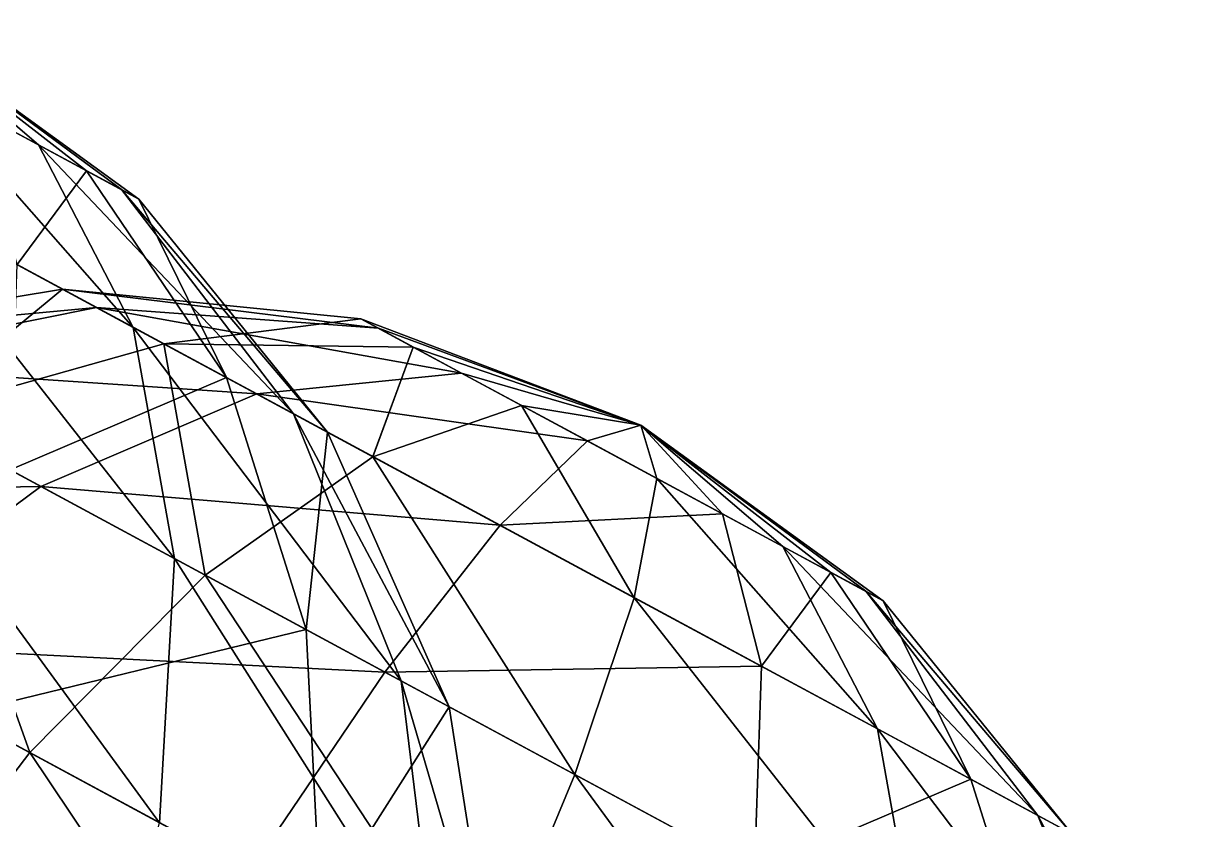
# Model space of a CAD drawing. Header units: metres. Extents: x -386 to 289, y -317 to 299.
# Drawn here: x 7.52 to 37.86, y 44.37 to 65.01 of the extents above; entities that cross this region are included whole.
import ezdxf

# ---------------------------------------------------------------- set-up
doc = ezdxf.new("R2010")
doc.units = ezdxf.units.M

msp = doc.modelspace()

# ---------------------------------------------------------------- linework, layer by layer
for points in [[(4.2284756, 65.00949, -546.41016), (4.643859, 63.62382, -538.7133), (7.910017, 61.861496, -540.2563), (7.910117, 61.861595, -540.25616)], [(4.2284756, 65.00949, -546.41016), (7.910017, 61.861496, -540.2563), (10.059643, 60.701622, -543.4482), (10.059743, 60.70172, -543.44806)], [(4.2284756, 65.00949, -546.41016), (10.059643, 60.701622, -543.4482), (10.5167465, 60.45498, -547.4337), (10.516847, 60.45508, -547.4336)], [(4.2284756, 65.00949, -546.41016), (10.5167465, 60.45498, -547.4337), (9.15885, 61.187664, -551.14496), (9.15895, 61.187763, -551.14484)], [(4.2284756, 65.00949, -546.41016), (9.15885, 61.187664, -551.14496), (6.3497963, 62.703346, -553.5876), (6.3498964, 62.703445, -553.58746)], [(4.643859, 63.62382, -538.7133), (4.060114, 60.53334, -531.5411), (10.369846, 57.128796, -534.5218), (10.3699465, 57.128895, -534.52167)], [(4.643859, 63.62382, -538.7133), (10.369846, 57.128796, -534.5218), (7.910017, 61.861496, -540.2563), (7.910117, 61.861595, -540.25616)], [(9.15885, 61.187664, -551.14496), (7.355732, 58.755123, -560.2759), (6.3497963, 62.703346, -553.5876), (6.3498964, 62.703445, -553.58746)], [(7.910017, 61.861496, -540.2563), (10.369846, 57.128796, -534.5218), (14.522602, 54.88809, -540.68805), (14.522702, 54.888187, -540.6879)], [(7.910017, 61.861496, -540.2563), (14.522602, 54.88809, -540.68805), (10.059643, 60.701622, -543.4482), (10.059743, 60.70172, -543.44806)], [(9.15885, 61.187664, -551.14496), (12.782402, 55.82705, -555.5571), (7.355732, 58.755123, -560.2759), (7.355832, 58.755222, -560.27576)], [(10.5167465, 60.45498, -547.4337), (12.782402, 55.82705, -555.5571), (9.15885, 61.187664, -551.14496), (9.15895, 61.187763, -551.14484)], [(10.059643, 60.701622, -543.4482), (14.522602, 54.88809, -540.68805), (15.405663, 54.411613, -548.3875), (15.405763, 54.411713, -548.3874)], [(10.059643, 60.701622, -543.4482), (15.405663, 54.411613, -548.3875), (10.5167465, 60.45498, -547.4337), (10.516847, 60.45508, -547.4336)], [(4.060114, 60.53334, -531.5411), (2.5170221, 55.94866, -525.3821), (11.440332, 51.133904, -529.59753), (11.440433, 51.134003, -529.5974)], [(4.060114, 60.53334, -531.5411), (11.440332, 51.133904, -529.59753), (10.369846, 57.128796, -534.5218), (10.3699465, 57.128895, -534.52167)], [(10.5167465, 60.45498, -547.4337), (15.405663, 54.411613, -548.3875), (12.782402, 55.82705, -555.5571), (12.782502, 55.82715, -555.557)], [(12.782402, 55.82705, -555.5571), (7.1777267, 53.433876, -566.0192), (7.355732, 58.755123, -560.2759), (7.355832, 58.755222, -560.27576)], [(9.417685, 57.642548, -720.41486), (0.85042953, 56.8479, -711.89636), (8.534627, 58.119022, -712.7154), (8.534727, 58.11912, -712.7153)], [(8.534627, 58.119022, -712.7154), (0.85042953, 56.8479, -711.89636), (4.560277, 54.846176, -701.75696), (4.560377, 54.846275, -701.75684)], [(8.534627, 58.119022, -712.7154), (4.560277, 54.846176, -701.75696), (11.157886, 56.703587, -705.5458), (11.157986, 56.703686, -705.54565)], [(16.726948, 57.104134, -717.6547), (9.417685, 57.642548, -720.41486), (8.534627, 58.119022, -712.7154), (8.534727, 58.11912, -712.7153)], [(16.726948, 57.104134, -717.6547), (8.534627, 58.119022, -712.7154), (16.269842, 57.350777, -713.6692), (16.269941, 57.350876, -713.66907)], [(16.269842, 57.350777, -713.6692), (8.534627, 58.119022, -712.7154), (11.157886, 56.703587, -705.5458), (11.157986, 56.703686, -705.54565)], [(9.417685, 57.642548, -720.41486), (2.0992618, 56.174065, -722.78503), (0.85042953, 56.8479, -711.89636), (0.85052955, 56.848, -711.89624)], [(13.570443, 55.40184, -726.5811), (2.0992618, 56.174065, -722.78503), (9.417685, 57.642548, -720.41486), (9.417785, 57.642647, -720.41473)], [(18.876574, 55.94426, -720.8466), (13.570443, 55.40184, -726.5811), (9.417685, 57.642548, -720.41486), (9.417785, 57.642647, -720.41473)], [(18.876574, 55.94426, -720.8466), (9.417685, 57.642548, -720.41486), (16.726948, 57.104134, -717.6547), (16.727047, 57.104233, -717.6546)], [(16.269842, 57.350777, -713.6692), (11.157886, 56.703587, -705.5458), (17.62774, 56.61809, -709.9579), (17.62784, 56.61819, -709.95776)], [(23.528936, 54.595516, -714.69275), (16.726948, 57.104134, -717.6547), (16.269842, 57.350777, -713.6692), (16.269941, 57.350876, -713.66907)], [(23.528936, 54.595516, -714.69275), (16.269842, 57.350777, -713.6692), (17.62774, 56.61809, -709.9579), (17.62784, 56.61819, -709.95776)], [(10.369846, 57.128796, -534.5218), (11.440332, 51.133904, -529.59753), (17.313215, 47.965065, -538.3179), (17.313314, 47.965164, -538.31775)], [(10.369846, 57.128796, -534.5218), (17.313215, 47.965065, -538.3179), (14.522602, 54.88809, -540.68805), (14.522702, 54.888187, -540.6879)], [(23.528936, 54.595516, -714.69275), (18.876574, 55.94426, -720.8466), (16.726948, 57.104134, -717.6547), (16.727047, 57.104233, -717.6546)], [(11.157886, 56.703587, -705.5458), (4.560277, 54.846176, -701.75696), (12.234752, 50.70525, -695.0837), (12.234852, 50.70535, -695.08356)], [(11.157886, 56.703587, -705.5458), (12.234752, 50.70525, -695.0837), (16.584558, 53.775513, -700.827), (16.584658, 53.77561, -700.8269)], [(17.62774, 56.61809, -709.9579), (11.157886, 56.703587, -705.5458), (16.584558, 53.775513, -700.827), (16.584658, 53.77561, -700.8269)], [(17.62774, 56.61809, -709.9579), (16.584558, 53.775513, -700.827), (20.436794, 55.10241, -707.5153), (20.436893, 55.10251, -707.5152)], [(23.528936, 54.595516, -714.69275), (17.62774, 56.61809, -709.9579), (20.436794, 55.10241, -707.5153), (20.436893, 55.10251, -707.5152)], [(7.972148, 53.005226, -731.5054), (-4.7295866, 52.798767, -724.60376), (2.0992618, 56.174065, -722.78503), (2.0993617, 56.174164, -722.7849)], [(13.570443, 55.40184, -726.5811), (7.972148, 53.005226, -731.5054), (2.0992618, 56.174065, -722.78503), (2.0993617, 56.174164, -722.7849)], [(2.5170221, 55.94866, -525.3821), (0.11974335, 50.182213, -520.6561), (11.048521, 44.285362, -525.819), (11.048621, 44.28546, -525.81885)], [(2.5170221, 55.94866, -525.3821), (11.048521, 44.285362, -525.819), (11.440332, 51.133904, -529.59753), (11.440433, 51.134003, -529.5974)], [(22.142733, 54.181934, -722.3896), (13.570443, 55.40184, -726.5811), (18.876574, 55.94426, -720.8466), (18.876673, 55.94436, -720.8465)], [(23.528936, 54.595516, -714.69275), (22.142733, 54.181934, -722.3896), (18.876574, 55.94426, -720.8466), (18.876673, 55.94436, -720.8465)], [(18.876574, 55.94426, -720.8466), (18.876574, 55.94426, -720.8466), (22.142733, 54.181934, -722.3896), (22.142832, 54.182034, -722.38947)], [(12.782402, 55.82705, -555.5571), (14.852201, 49.292953, -559.34595), (7.1777267, 53.433876, -566.0192), (7.177827, 53.433975, -566.0191)], [(15.405663, 54.411613, -548.3875), (14.852201, 49.292953, -559.34595), (12.782402, 55.82705, -555.5571), (12.782502, 55.82715, -555.557)], [(19.880177, 51.99729, -729.5618), (7.972148, 53.005226, -731.5054), (13.570443, 55.40184, -726.5811), (13.570543, 55.40194, -726.581)], [(22.142733, 54.181934, -722.3896), (19.880177, 51.99729, -729.5618), (13.570443, 55.40184, -726.5811), (13.570543, 55.40194, -726.581)], [(13.570443, 55.40184, -726.5811), (13.570443, 55.40184, -726.5811), (19.880177, 51.99729, -729.5618), (19.880276, 51.99739, -729.5617)], [(20.436794, 55.10241, -707.5153), (16.584558, 53.775513, -700.827), (23.360575, 50.11937, -699.82367), (23.360674, 50.11947, -699.82355)], [(20.436794, 55.10241, -707.5153), (23.360575, 50.11937, -699.82367), (23.94432, 53.20985, -706.9959), (23.94442, 53.20995, -706.9958)], [(23.528936, 54.595516, -714.69275), (20.436794, 55.10241, -707.5153), (23.94432, 53.20985, -706.9959), (23.94442, 53.20995, -706.9958)], [(4.560277, 54.846176, -701.75696), (-1.7154713, 51.172436, -698.8497), (7.6838026, 46.10086, -690.67664), (7.6839027, 46.10096, -690.6765)], [(4.560277, 54.846176, -701.75696), (7.6838026, 46.10086, -690.67664), (12.234752, 50.70525, -695.0837), (12.234852, 50.70535, -695.08356)], [(14.522602, 54.88809, -540.68805), (17.313215, 47.965065, -538.3179), (18.562046, 47.29123, -549.20654), (18.562145, 47.29133, -549.2064)], [(14.522602, 54.88809, -540.68805), (18.562046, 47.29123, -549.20654), (15.405663, 54.411613, -548.3875), (15.405763, 54.411713, -548.3874)], [(15.405663, 54.411613, -548.3875), (18.562046, 47.29123, -549.20654), (14.852201, 49.292953, -559.34595), (14.852302, 49.293053, -559.3458)], [(23.528936, 54.595516, -714.69275), (25.650257, 52.289375, -721.8702), (22.142733, 54.181934, -722.3896), (22.142832, 54.182034, -722.38947)], [(23.528936, 54.595516, -714.69275), (23.94432, 53.20985, -706.9959), (27.210478, 51.447525, -708.5389), (27.210577, 51.447624, -708.53876)], [(23.528936, 54.595516, -714.69275), (27.210478, 51.447525, -708.5389), (29.360104, 50.28765, -711.7308), (29.360203, 50.28775, -711.73065)], [(23.528936, 54.595516, -714.69275), (29.360104, 50.28765, -711.7308), (29.817207, 50.041008, -715.7163), (29.817307, 50.041107, -715.7162)], [(23.528936, 54.595516, -714.69275), (29.817207, 50.041008, -715.7163), (28.45931, 50.773693, -719.42755), (28.45941, 50.773792, -719.4274)], [(23.528936, 54.595516, -714.69275), (28.45931, 50.773693, -719.42755), (25.650257, 52.289375, -721.8702), (25.650356, 52.289474, -721.87006)], [(25.650257, 52.289375, -721.8702), (19.880177, 51.99729, -729.5618), (22.142733, 54.181934, -722.3896), (22.142832, 54.182034, -722.38947)], [(16.584558, 53.775513, -700.827), (12.234752, 50.70525, -695.0837), (21.817482, 45.53469, -693.6647), (21.817581, 45.53479, -693.66455)], [(16.584558, 53.775513, -700.827), (21.817482, 45.53469, -693.6647), (23.360575, 50.11937, -699.82367), (23.360674, 50.11947, -699.82355)], [(14.852201, 49.292953, -559.34595), (5.827918, 47.102245, -570.4263), (7.1777267, 53.433876, -566.0192), (7.177827, 53.433975, -566.0191)], [(23.94432, 53.20985, -706.9959), (23.360575, 50.11937, -699.82367), (29.670307, 46.714825, -702.8044), (29.670406, 46.714924, -702.80426)], [(23.94432, 53.20985, -706.9959), (29.670307, 46.714825, -702.8044), (27.210478, 51.447525, -708.5389), (27.210577, 51.447624, -708.53876)], [(7.972148, 53.005226, -731.5054), (2.4632006, 48.917747, -735.28394), (-4.7295866, 52.798767, -724.60376), (-4.7294865, 52.798866, -724.60364)], [(16.895458, 48.190468, -735.7208), (2.4632006, 48.917747, -735.28394), (7.972148, 53.005226, -731.5054), (7.972248, 53.005325, -731.50525)], [(19.880177, 51.99729, -729.5618), (16.895458, 48.190468, -735.7208), (7.972148, 53.005226, -731.5054), (7.972248, 53.005325, -731.50525)], [(7.972148, 53.005226, -731.5054), (7.972148, 53.005226, -731.5054), (16.895458, 48.190468, -735.7208), (16.895557, 48.190567, -735.7207)], [(25.650257, 52.289375, -721.8702), (26.656193, 48.341152, -728.5585), (19.880177, 51.99729, -729.5618), (19.880276, 51.99739, -729.5617)], [(28.45931, 50.773693, -719.42755), (26.656193, 48.341152, -728.5585), (25.650257, 52.289375, -721.8702), (25.650356, 52.289474, -721.87006)], [(26.656193, 48.341152, -728.5585), (16.895458, 48.190468, -735.7208), (19.880177, 51.99729, -729.5618), (19.880276, 51.99739, -729.5617)], [(27.210478, 51.447525, -708.5389), (29.670307, 46.714825, -702.8044), (33.823063, 44.474117, -708.97064), (33.823162, 44.474216, -708.9705)], [(27.210478, 51.447525, -708.5389), (33.823063, 44.474117, -708.97064), (29.360104, 50.28765, -711.7308), (29.360203, 50.28775, -711.73065)], [(-1.7154713, 51.172436, -698.8497), (3.2418518, 40.27612, -687.9063), (7.6838026, 46.10086, -690.67664), (7.6839027, 46.10096, -690.6765)], [(11.440332, 51.133904, -529.59753), (11.048521, 44.285362, -525.819), (18.241306, 40.404346, -536.49915), (18.241405, 40.404446, -536.499)], [(11.440332, 51.133904, -529.59753), (18.241306, 40.404346, -536.49915), (17.313215, 47.965065, -538.3179), (17.313314, 47.965164, -538.31775)], [(12.234752, 50.70525, -695.0837), (7.6838026, 46.10086, -690.67664), (19.420204, 39.76824, -688.9387), (19.420303, 39.76834, -688.9386)], [(12.234752, 50.70525, -695.0837), (19.420204, 39.76824, -688.9387), (21.817482, 45.53469, -693.6647), (21.817581, 45.53479, -693.66455)], [(28.45931, 50.773693, -719.42755), (32.082863, 45.41308, -723.8397), (26.656193, 48.341152, -728.5585), (26.656292, 48.34125, -728.55835)], [(29.817207, 50.041008, -715.7163), (32.082863, 45.41308, -723.8397), (28.45931, 50.773693, -719.42755), (28.45941, 50.773792, -719.4274)], [(0.11974335, 50.182213, -520.6561), (-2.9683561, 43.626972, -517.68524), (9.221111, 37.04989, -523.44366), (9.221211, 37.049988, -523.44354)], [(0.11974335, 50.182213, -520.6561), (9.221111, 37.04989, -523.44366), (11.048521, 44.285362, -525.819), (11.048621, 44.28546, -525.81885)], [(23.360575, 50.11937, -699.82367), (21.817482, 45.53469, -693.6647), (30.740793, 40.719933, -697.8801), (30.740892, 40.72003, -697.88)], [(23.360575, 50.11937, -699.82367), (30.740793, 40.719933, -697.8801), (29.670307, 46.714825, -702.8044), (29.670406, 46.714924, -702.80426)], [(29.360104, 50.28765, -711.7308), (33.823063, 44.474117, -708.97064), (34.706123, 43.997643, -716.6701), (34.706223, 43.99774, -716.67)], [(29.360104, 50.28765, -711.7308), (34.706123, 43.997643, -716.6701), (29.817207, 50.041008, -715.7163), (29.817307, 50.041107, -715.7162)], [(29.817207, 50.041008, -715.7163), (34.706123, 43.997643, -716.6701), (32.082863, 45.41308, -723.8397), (32.082962, 45.413177, -723.8396)], [(14.852201, 49.292953, -559.34595), (15.22719, 42.030674, -562.25323), (5.827918, 47.102245, -570.4263), (5.828018, 47.102345, -570.42615)], [(18.562046, 47.29123, -549.20654), (15.22719, 42.030674, -562.25323), (14.852201, 49.292953, -559.34595), (14.852302, 49.293053, -559.3458)], [(13.391978, 43.020897, -740.4468), (-2.5809727, 43.417946, -737.65924), (2.4632006, 48.917747, -735.28394), (2.4633005, 48.917847, -735.2838)], [(16.895458, 48.190468, -735.7208), (13.391978, 43.020897, -740.4468), (2.4632006, 48.917747, -735.28394), (2.4633005, 48.917847, -735.2838)], [(2.4632006, 48.917747, -735.28394), (2.4632006, 48.917747, -735.28394), (13.391978, 43.020897, -740.4468), (13.392078, 43.020996, -740.44666)], [(26.656193, 48.341152, -728.5585), (26.478188, 43.019905, -734.3018), (16.895458, 48.190468, -735.7208), (16.895557, 48.190567, -735.7207)], [(32.082863, 45.41308, -723.8397), (26.478188, 43.019905, -734.3018), (26.656193, 48.341152, -728.5585), (26.656292, 48.34125, -728.55835)], [(26.478188, 43.019905, -734.3018), (13.391978, 43.020897, -740.4468), (16.895458, 48.190468, -735.7208), (16.895557, 48.190567, -735.7207)], [(17.313215, 47.965065, -538.3179), (18.241306, 40.404346, -536.49915), (19.770805, 39.57907, -549.835), (19.770905, 39.57917, -549.8349)], [(17.313215, 47.965065, -538.3179), (19.770805, 39.57907, -549.835), (18.562046, 47.29123, -549.20654), (18.562145, 47.29133, -549.2064)], [(15.22719, 42.030674, -562.25323), (3.3982868, 40.191715, -573.1966), (5.827918, 47.102245, -570.4263), (5.828018, 47.102345, -570.42615)], [(18.562046, 47.29123, -549.20654), (19.770805, 39.57907, -549.835), (15.22719, 42.030674, -562.25323), (15.22729, 42.030773, -562.2531)], [(29.670307, 46.714825, -702.8044), (30.740793, 40.719933, -697.8801), (36.613678, 37.551094, -706.60046), (36.613777, 37.551193, -706.60034)], [(29.670307, 46.714825, -702.8044), (36.613678, 37.551094, -706.60046), (33.823063, 44.474117, -708.97064), (33.823162, 44.474216, -708.9705)], [(7.6838026, 46.10086, -690.67664), (3.2418518, 40.27612, -687.9063), (16.332104, 33.213, -685.96783), (16.332203, 33.2131, -685.9677)], [(7.6838026, 46.10086, -690.67664), (16.332104, 33.213, -685.96783), (19.420204, 39.76824, -688.9387), (19.420303, 39.76834, -688.9386)], [(21.817482, 45.53469, -693.6647), (19.420204, 39.76824, -688.9387), (30.348982, 33.87139, -694.10156), (30.349081, 33.87149, -694.10144)], [(21.817482, 45.53469, -693.6647), (30.348982, 33.87139, -694.10156), (30.740793, 40.719933, -697.8801), (30.740892, 40.72003, -697.88)], [(32.082863, 45.41308, -723.8397), (34.152664, 38.878983, -727.62854), (26.478188, 43.019905, -734.3018), (26.478287, 43.020004, -734.3017)], [(34.706123, 43.997643, -716.6701), (34.152664, 38.878983, -727.62854), (32.082863, 45.41308, -723.8397), (32.082962, 45.413177, -723.8396)], [(33.823063, 44.474117, -708.97064), (36.613678, 37.551094, -706.60046), (37.862507, 36.87726, -717.48914), (37.862606, 36.877357, -717.489)], [(33.823063, 44.474117, -708.97064), (37.862507, 36.87726, -717.48914), (34.706123, 43.997643, -716.6701), (34.706223, 43.99774, -716.67)]]:
    msp.add_3dface(points)

doc.saveas('drawing.dxf')
